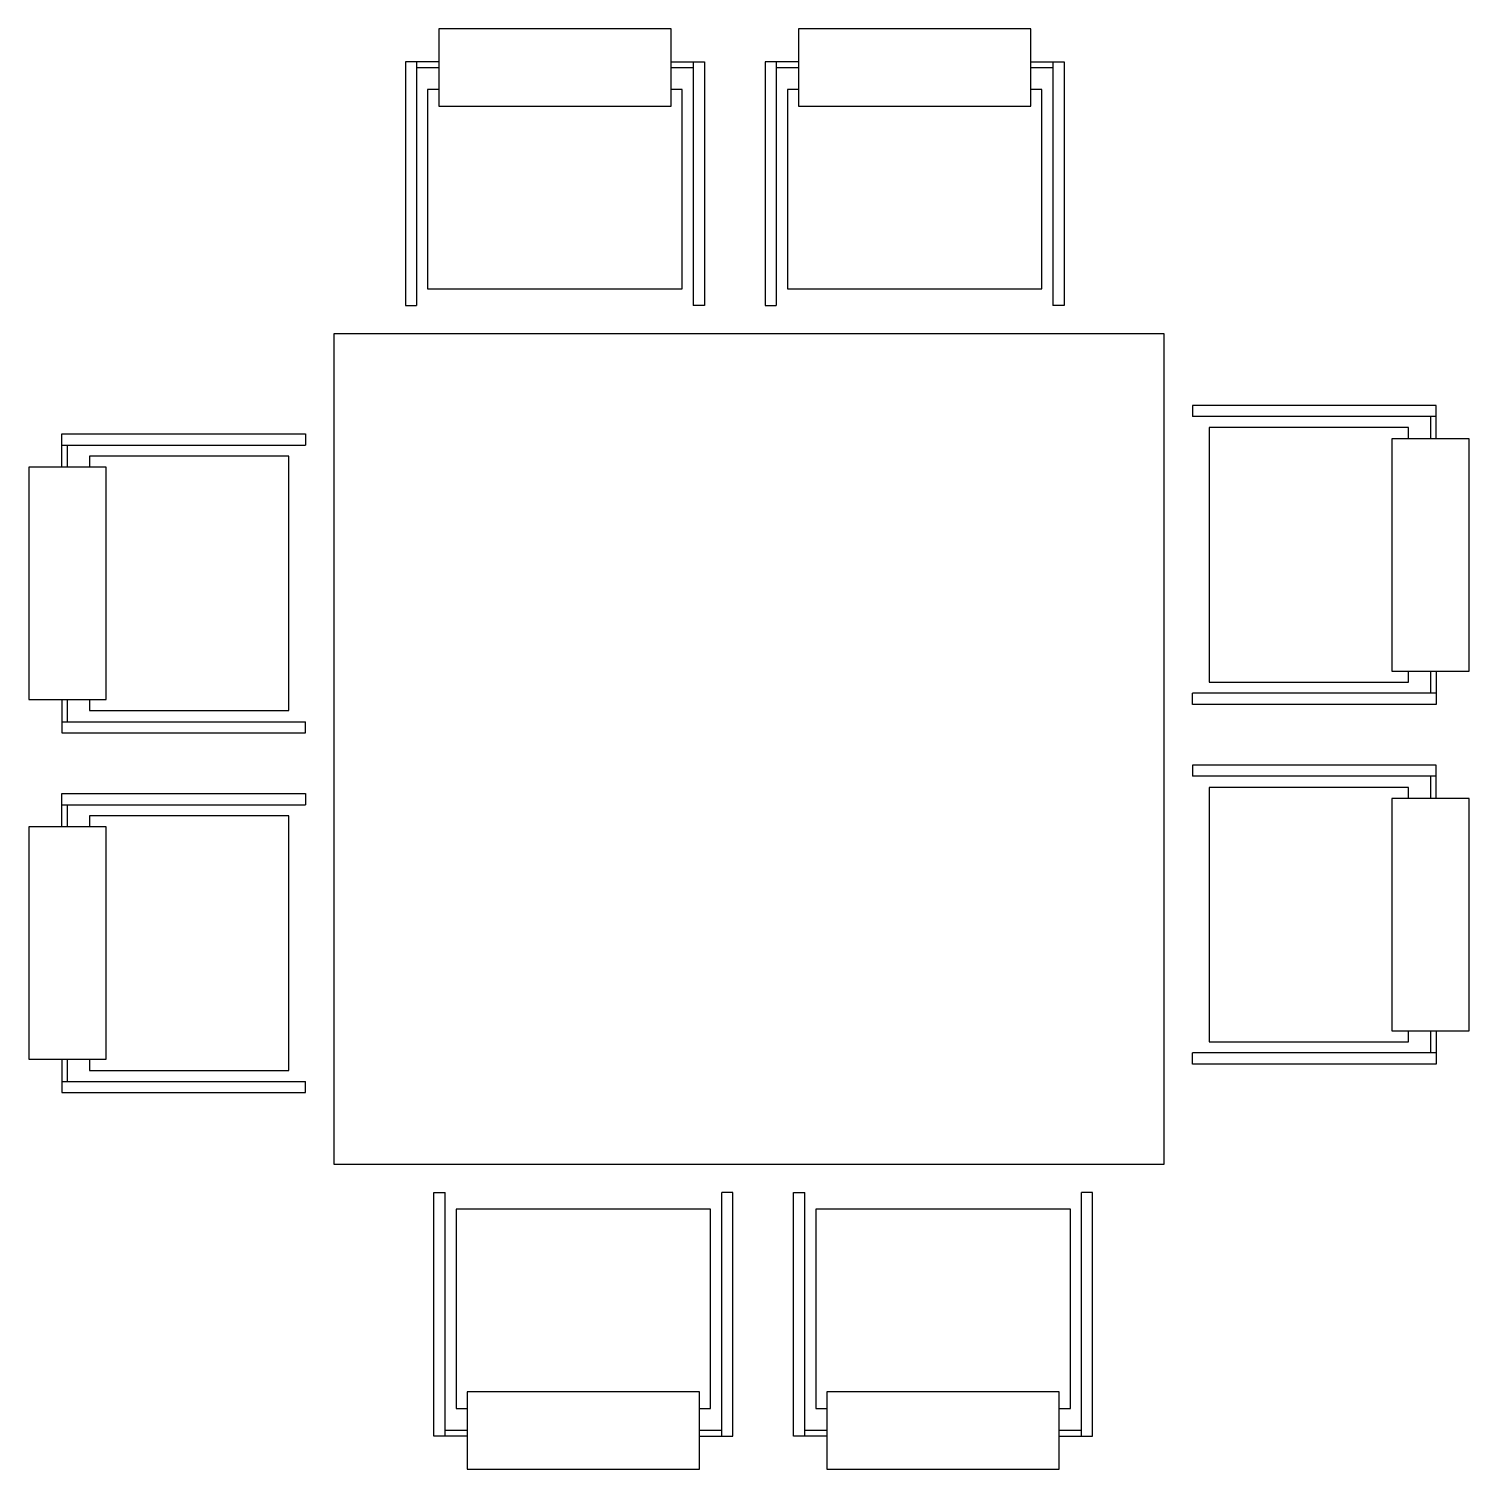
# Model space of a CAD drawing. Extents: x -205 to 55, y -55 to 205.
import ezdxf

# ---------------------------------------------------------------- set-up
doc = ezdxf.new("R2010")
doc.units = 0
doc.header["$MEASUREMENT"] = 0
doc.layers.get('0').update_dxf_attribs({"linetype": 'CONTINUOUS'})

msp = doc.modelspace()

# ---------------------------------------------------------------- linework, layer by layer
at = {"color": 0, "linetype": 'ByBlock'}
for p, q in [((-137.07, 199.14), (-137.07, 155.14)), ((-135.07, 199.14), (-137.07, 199.14)), ((-135.07, 199.14), (-135.07, 155.14)), ((-131.07, 199.14), (-135.07, 199.14)), ((-135.07, 198.14), (-131.07, 198.14)), ((-89.07, 199.14), (-85.07, 199.14)), ((-89.07, 198.14), (-85.07, 198.14)), ((-85.07, 199.14), (-83.07, 199.14)), ((-85.07, 199.14), (-85.07, 155.14)), ((-83.07, 199.14), (-83.07, 155.14)), ((-72.07, 199.14), (-72.07, 155.14)), ((-70.07, 199.14), (-72.07, 199.14)), ((-70.07, 199.14), (-70.07, 155.14)), ((-66.07, 199.14), (-70.07, 199.14)), ((-70.07, 198.14), (-66.07, 198.14)), ((-24.07, 199.14), (-20.07, 199.14)), ((-24.07, 198.14), (-20.07, 198.14)), ((-20.07, 199.14), (-18.07, 199.14)), ((-20.07, 199.14), (-20.07, 155.14)), ((-18.07, 199.14), (-18.07, 155.14)), ((-133.07, 194.14), (-133.07, 158.14)), ((-131.07, 194.14), (-133.07, 194.14)), ((-87.07, 194.14), (-89.07, 194.14)), ((-87.07, 158.14), (-87.07, 194.14)), ((-68.07, 194.14), (-68.07, 158.14)), ((-66.07, 194.14), (-68.07, 194.14)), ((-22.07, 194.14), (-24.07, 194.14)), ((-22.07, 158.14), (-22.07, 194.14)), ((-133.07, 158.14), (-87.07, 158.14)), ((-68.07, 158.14), (-22.07, 158.14)), ((-137.07, 155.14), (-135.07, 155.14)), ((-83.07, 155.14), (-85.07, 155.14)), ((-72.07, 155.14), (-70.07, 155.14)), ((-18.07, 155.14), (-20.07, 155.14)), ((0, 150), (-150, 150)), ((-150, 150), (-150, 0)), ((0, 0), (0, 150)), ((5.14, 137.07), (5.14, 135.07)), ((49.14, 137.07), (5.14, 137.07)), ((49.14, 135.07), (49.14, 137.07)), ((49.14, 135.07), (5.14, 135.07)), ((8.14, 133.07), (8.14, 87.07)), ((44.14, 133.07), (8.14, 133.07)), ((44.14, 131.07), (44.14, 133.07)), ((48.14, 135.07), (48.14, 131.07)), ((49.14, 131.07), (49.14, 135.07)), ((-199.14, 131.93), (-155.14, 131.93)), ((-199.14, 129.93), (-199.14, 131.93)), ((-155.14, 131.93), (-155.14, 129.93)), ((-199.14, 129.93), (-155.14, 129.93)), ((-199.14, 125.93), (-199.14, 129.93)), ((-198.14, 125.93), (-198.14, 129.93)), ((-194.14, 127.93), (-194.14, 125.93)), ((-158.14, 127.93), (-194.14, 127.93)), ((-158.14, 81.93), (-158.14, 127.93)), ((44.14, 87.07), (44.14, 89.07)), ((48.14, 89.07), (48.14, 85.07)), ((49.14, 89.07), (49.14, 85.07)), ((8.14, 87.07), (44.14, 87.07)), ((-199.14, 83.93), (-199.14, 79.93)), ((-198.14, 79.93), (-198.14, 83.93)), ((-194.14, 83.93), (-194.14, 81.93)), ((5.14, 83.07), (5.14, 85.07)), ((49.14, 85.07), (5.14, 85.07)), ((49.14, 85.07), (49.14, 83.07)), ((-194.14, 81.93), (-158.14, 81.93)), ((49.14, 83.07), (5.14, 83.07)), ((-199.14, 79.93), (-199.14, 77.93)), ((-199.14, 79.93), (-155.14, 79.93)), ((-155.14, 77.93), (-155.14, 79.93)), ((-199.14, 77.93), (-155.14, 77.93)), ((5.14, 72.07), (5.14, 70.07)), ((49.14, 72.07), (5.14, 72.07)), ((49.14, 70.07), (49.14, 72.07)), ((49.14, 70.07), (5.14, 70.07)), ((8.14, 68.07), (8.14, 22.07)), ((44.14, 68.07), (8.14, 68.07)), ((44.14, 66.07), (44.14, 68.07)), ((48.14, 70.07), (48.14, 66.07)), ((49.14, 66.07), (49.14, 70.07)), ((-199.14, 66.93), (-155.14, 66.93)), ((-199.14, 64.93), (-199.14, 66.93)), ((-155.14, 66.93), (-155.14, 64.93)), ((-199.14, 64.93), (-155.14, 64.93)), ((-199.14, 60.93), (-199.14, 64.93)), ((-198.14, 60.93), (-198.14, 64.93)), ((-194.14, 62.93), (-194.14, 60.93)), ((-158.14, 62.93), (-194.14, 62.93)), ((-158.14, 16.93), (-158.14, 62.93)), ((44.14, 22.07), (44.14, 24.07)), ((48.14, 24.07), (48.14, 20.07)), ((49.14, 24.07), (49.14, 20.07)), ((8.14, 22.07), (44.14, 22.07)), ((-199.14, 18.93), (-199.14, 14.93)), ((-198.14, 14.93), (-198.14, 18.93)), ((-194.14, 18.93), (-194.14, 16.93)), ((5.14, 18.07), (5.14, 20.07)), ((49.14, 20.07), (5.14, 20.07)), ((49.14, 20.07), (49.14, 18.07)), ((-194.14, 16.93), (-158.14, 16.93)), ((49.14, 18.07), (5.14, 18.07)), ((-199.14, 14.93), (-199.14, 12.93)), ((-199.14, 14.93), (-155.14, 14.93)), ((-155.14, 12.93), (-155.14, 14.93)), ((-199.14, 12.93), (-155.14, 12.93)), ((-150, 0), (0, 0)), ((-131.93, -5.14), (-129.93, -5.14)), ((-131.93, -49.14), (-131.93, -5.14)), ((-129.93, -49.14), (-129.93, -5.14)), ((-77.93, -5.14), (-79.93, -5.14)), ((-79.93, -49.14), (-79.93, -5.14)), ((-77.93, -49.14), (-77.93, -5.14)), ((-66.93, -5.14), (-64.93, -5.14)), ((-66.93, -49.14), (-66.93, -5.14)), ((-64.93, -49.14), (-64.93, -5.14)), ((-12.93, -5.14), (-14.93, -5.14)), ((-14.93, -49.14), (-14.93, -5.14)), ((-12.93, -49.14), (-12.93, -5.14)), ((-127.93, -8.14), (-127.93, -44.14)), ((-81.93, -8.14), (-127.93, -8.14)), ((-81.93, -44.14), (-81.93, -8.14)), ((-62.93, -8.14), (-62.93, -44.14)), ((-16.93, -8.14), (-62.93, -8.14)), ((-16.93, -44.14), (-16.93, -8.14)), ((-127.93, -44.14), (-125.93, -44.14)), ((-83.93, -44.14), (-81.93, -44.14)), ((-62.93, -44.14), (-60.93, -44.14)), ((-18.93, -44.14), (-16.93, -44.14)), ((-129.93, -49.14), (-131.93, -49.14)), ((-125.93, -48.14), (-129.93, -48.14)), ((-125.93, -49.14), (-129.93, -49.14)), ((-79.93, -48.14), (-83.93, -48.14)), ((-83.93, -49.14), (-79.93, -49.14)), ((-79.93, -49.14), (-77.93, -49.14)), ((-64.93, -49.14), (-66.93, -49.14)), ((-60.93, -48.14), (-64.93, -48.14)), ((-60.93, -49.14), (-64.93, -49.14)), ((-14.93, -48.14), (-18.93, -48.14)), ((-18.93, -49.14), (-14.93, -49.14)), ((-14.93, -49.14), (-12.93, -49.14))]:
    msp.add_line(p, q, dxfattribs=at)
for points in [[(-89.07, 191.14), (-89.07, 205.14), (-131.07, 205.14), (-131.07, 191.14)], [(-24.07, 191.14), (-24.07, 205.14), (-66.07, 205.14), (-66.07, 191.14)], [(41.14, 89.07), (55.14, 89.07), (55.14, 131.07), (41.14, 131.07)], [(-191.14, 125.93), (-205.14, 125.93), (-205.14, 83.93), (-191.14, 83.93)], [(41.14, 24.07), (55.14, 24.07), (55.14, 66.07), (41.14, 66.07)], [(-191.14, 60.93), (-205.14, 60.93), (-205.14, 18.93), (-191.14, 18.93)], [(-125.93, -41.14), (-125.93, -55.14), (-83.93, -55.14), (-83.93, -41.14)], [(-60.93, -41.14), (-60.93, -55.14), (-18.93, -55.14), (-18.93, -41.14)]]:
    msp.add_lwpolyline(points, close=True, dxfattribs=at)

doc.saveas('drawing.dxf')
